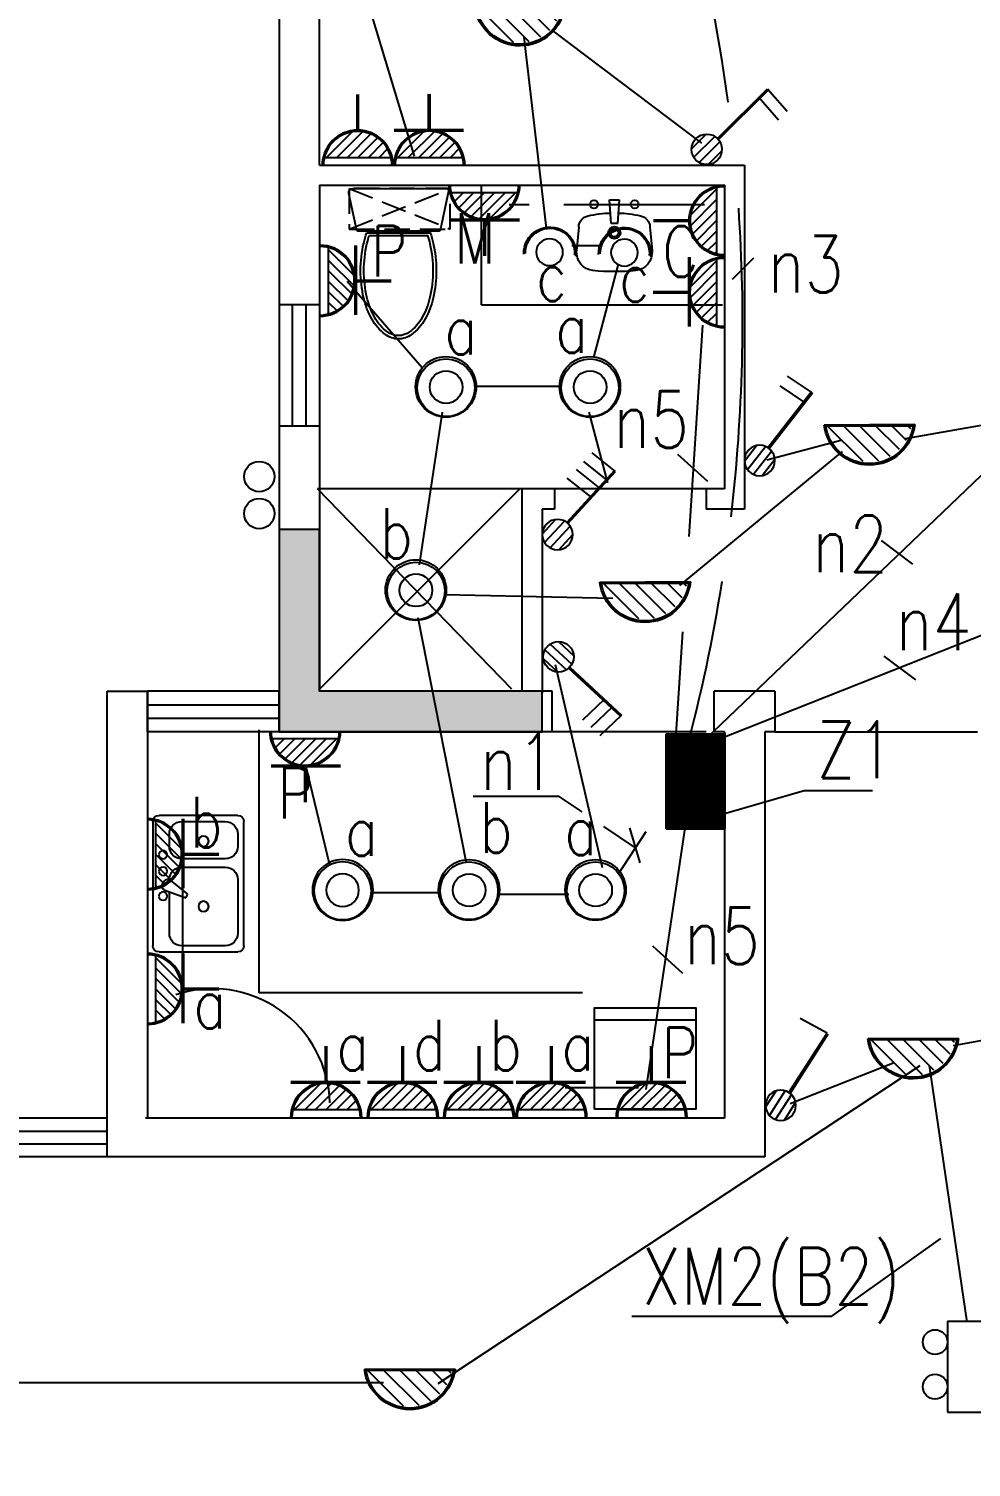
# Model space of a CAD drawing. Extents: x 45735 to 146968, y -75167 to -15767.
# Drawn here: x 106526 to 111182, y -39208 to -32101 of the extents above; entities that cross this region are included whole.
import ezdxf

# ---------------------------------------------------------------- set-up
doc = ezdxf.new("R2010")
doc.units = 0
doc.header["$LTSCALE"] = 1000
doc.header["$MEASUREMENT"] = 0
doc.linetypes.add('DASH', pattern=[0.35, 0.25, -0.1])
doc.linetypes.add('DASHED_50', pattern=[0.375, 0.25, -0.125])
doc.layers.get('0').update_dxf_attribs({"linetype": 'CONTINUOUS'})
for name, color, linetype in [('D-1', 4, 'CONTINUOUS'), ('DJ', 4, 'CONTINUOUS'), ('KG1', 4, 'CONTINUOUS'), ('WALL', 7, 'CONTINUOUS'), ('WINDOW', 7, 'CONTINUOUS'), ('WIRE', 1, 'CONTINUOUS'), ('厨卫', 251, 'CONTINUOUS'), ('柱', 252, 'CONTINUOUS'), ('热水器', 252, 'CONTINUOUS'), ('管道', 6, 'CONTINUOUS')]:
    doc.layers.add(name, color=color, linetype=linetype)
doc.styles.add('_HZTXT', font='txt.shx', dxfattribs={"width": 0.8, "bigfont": 'hztxt.shx'})
doc.styles.add('DIM_FONT', font='wcad.shx', dxfattribs={"width": 0.8})

# ---------------------------------------------------------------- blocks, each defined once
blk = doc.blocks.new('WC2')
for points in [[(210.5, 207.3, 0.354037), (206.6, 212.2), (24.2, 251, 0.477064), (0, 231.5), (0, -231.5, 0.477064), (12.1, -241.3), (206.6, -199.9, 0.354037), (210.5, -195)], [(218.2, 162.6), (218.2, -150.2, 0.033558), (268.9, -165.5, 0.056391), (405, -180.9, 0.056391), (541, -165.5, 0.070142), (644, -126.1, 0.106098), (721.4, -58.6, 0.162033), (743, 6.2, 0.162033), (721.4, 70.9, 0.106098), (644, 138.4, 0.070142), (541, 177.8, 0.056391), (405, 193.2, 0.056391), (268.9, 177.8, 0.033558)], [(232.4, 150.1), (232.4, -137.8, 0.027675), (272.6, -149.3, 0.056391), (405, -164.3, 0.056391), (537.3, -149.3, 0.070142), (636, -111.6, 0.106098), (708.2, -48.7, 0.162033), (726.4, 6.2, 0.162033), (708.2, 61, 0.106098), (636, 124, 0.070142), (537.3, 161.7, 0.056391), (405, 176.7, 0.056391), (272.6, 161.7, 0.027675)]]:
    blk.add_lwpolyline(points, format="xyb", close=True)
blk = doc.blocks.new('*X18')
at = {"color": 0}
for p, q in [((-263, -529), (-33, -299)), ((-175, -529), (53, -301)), ((-87, -529), (121, -321)), ((2, -529), (178, -353)), ((-229, -406), (-188, -365)), ((90, -529), (224, -394)), ((179, -529), (262, -445)), ((267, -529), (289, -507))]:
    blk.add_line(p, q, dxfattribs=at)
blk = doc.blocks.new('K2303')
for p, q in [((-0.03, -2.63), (-0.03, 0.03)), ((0.07, -2.63), (0.07, 0.03)), ((-2.57, -4.69), (2.62, -4.69))]:
    blk.add_line(p, q)
for radius in [2.66, 2.56]:
    blk.add_arc((0.02, -5.3), radius, 0, 180)
at = {"xscale": 0.00888157894736835, "yscale": 0.00888157894736835, "zscale": 0.00888157894736835}
blk.add_blockref('*X18', (0, 0), dxfattribs=at)
blk = doc.blocks.new('*X20')
at = {"color": 0}
for p, q in [((-263, -529), (-33, -299)), ((-175, -529), (53, -301)), ((-87, -529), (121, -321)), ((2, -529), (178, -353)), ((-229, -406), (-188, -365)), ((90, -529), (224, -394)), ((179, -529), (262, -445)), ((267, -529), (289, -507))]:
    blk.add_line(p, q, dxfattribs=at)
blk = doc.blocks.new('K2307')
for p, q in [((-0.03, -2.63), (-0.03, 0.03)), ((0.07, -2.63), (0.07, 0.03)), ((-2.62, -2.6), (2.57, -2.6)), ((-2.62, -2.7), (2.57, -2.7)), ((-2.57, -4.69), (2.62, -4.69))]:
    blk.add_line(p, q)
for radius in [2.66, 2.56]:
    blk.add_arc((0.02, -5.3), radius, 0, 180)
at = {"xscale": 0.00888157894736835, "yscale": 0.00888157894736835, "zscale": 0.00888157894736835}
blk.add_blockref('*X20', (0, 0), dxfattribs=at)
blk = doc.blocks.new('插座')
at = {"layer": 'DJ', "xscale": 66.096, "yscale": 66.096, "zscale": 66.096, "rotation": 270}
for name, p in [('K2303', (-175.4, 269.9)), ('K2307', (-174.7, -84.1))]:
    blk.add_blockref(name, p, dxfattribs=at)
blk = doc.blocks.new('*X15')
at = {"color": 0}
for p, q in [((-273.2, -61.1), (-245.7, -33.6)), ((-243.8, -137.7), (-140, -34)), ((-198, -198), (-34.4, -34.4)), ((-137.7, -243.8), (71.2, -34.8)), ((-61.1, -273.2), (176.9, -35.2)), ((41.3, -276.9), (282.5, -35.7))]:
    blk.add_line(p, q, dxfattribs=at)
blk = doc.blocks.new('K2211')
for p, q in [((-2.943, -0.429), (2.939, -0.453)), ((-2.942, -0.329), (2.939, -0.353))]:
    blk.add_line(p, q)
for radius, start, end in [(2.961, 186.38273, 353.15927), (2.861, 186.61496, 352.92705)]:
    blk.add_arc((0, 0), radius, start, end)
at = {"xscale": 0.0098684210526315, "yscale": 0.0098684210526315, "zscale": 0.0098684210526315}
blk.add_blockref('*X15', (0, 0), dxfattribs=at)
blk = doc.blocks.new('吸顶灯')
at = {"layer": 'DJ', "xscale": -76.03200000000001, "yscale": 76.03200000000001, "zscale": 76.03200000000001}
blk.add_blockref('K2211', (-108.6, 374.2), dxfattribs=at)
blk = doc.blocks.new('应急灯')
at = {"layer": 'DJ'}
for p, q in [((-42.4, 626.9), (-42.4, 177.7)), ((-42.4, 626.9), (238.4, 626.9)), ((238.4, 626.9), (238.4, 177.7)), ((-42.4, 177.7), (238.4, 177.7))]:
    blk.add_line(p, q, dxfattribs=at)
for centre in [(-103.4, 523.9), (-103.4, 303.6)]:
    blk.add_circle(centre, 61.2, dxfattribs=at)
blk = doc.blocks.new('1')
at = {"layer": 'D-1'}
blk.add_circle((-9.3, -35), 80.7, dxfattribs=at)
at = {"layer": 'KG1'}
for centre, radius in [((-8.1, -34.4), 150), ((-12.5, -34.9), 142.5)]:
    blk.add_circle(centre, radius, dxfattribs=at)
blk = doc.blocks.new('M_E29JIV')
at = {"color": 0, "linetype": 'ByBlock'}
for p, q in [((0, -306.8), (0, 306.8)), ((30.7, 337.5), (419.3, 337.5)), ((358, 306.8), (143.2, 306.8)), ((450, 306.8), (450, -306.8)), ((81.8, 245.5), (81.8, 40)), ((419.3, -20.5), (419.3, 245.5)), ((48.4, 2), (56.6, -12.3)), ((58.9, 31.4), (162.5, 70.2)), ((172.8, 52.5), (87.3, -17.8)), ((162.5, 70.2), (172.8, 52.5)), ((143.2, -81.8), (358, -81.8)), ((358, -122.7), (143.2, -122.7)), ((81.8, -184.1), (81.8, -245.5)), ((419.3, -245.5), (419.3, -184.1)), ((419.3, -337.5), (30.7, -337.5)), ((143.2, -306.8), (358, -306.8))]:
    blk.add_line(p, q, dxfattribs=at)
for centre, radius in [((51.1, 61.4), 20.5), ((250.6, 112.5), 25.6), ((51.1, -61.4), 20.5), ((51.1, -143.2), 20.5), ((250.6, -209.7), 25.6)]:
    blk.add_circle(centre, radius, dxfattribs=at)
for centre, radius, start, end in [((30.7, 306.8), 30.7, 90, 180), ((143.2, 245.5), 61.4, 90, 180), ((358, 245.5), 61.4, 0, 90), ((419.3, 306.8), 30.7, 0, 90), ((66.1, 12.3), 20.5, 110.53768, 210), ((74.3, -2), 20.5, 210, 309.46232), ((143.2, -20.5), 61.4, 180, 270), ((358, -20.5), 61.4, 270, 0), ((143.2, -184.1), 61.4, 90, 180), ((358, -184.1), 61.4, 0, 90), ((143.2, -245.5), 61.4, 180, 270), ((358, -245.5), 61.4, 270, 0), ((30.7, -306.8), 30.7, 180, 270), ((419.3, -306.8), 30.7, 270, 0)]:
    blk.add_arc(centre, radius, start, end, dxfattribs=at)
at = {"style": 'DIM_FONT', "width": 0.8, "flags": 9}
for tag in ['XSIZE', 'YSIZE']:
    blk.add_attdef(tag, (0, 0), '', height=0.5, dxfattribs=at)
blk = doc.blocks.new('*X37')
at = {"color": 0}
for p, q in [((-99.9, 253.6), (-3.6, 349.9)), ((-85.2, 197.6), (52.4, 335.2)), ((-49.2, 162.9), (87.1, 299.2)), ((9, 150.4), (99.6, 241))]:
    blk.add_line(p, q, dxfattribs=at)
blk = doc.blocks.new('K2363')
for p, q in [((0.698, 1.685), (3.935, 4.922)), ((0.769, 1.614), (4.006, 4.851)), ((3.935, 4.922), (5.216, 3.458)), ((2.891, 3.848), (4.172, 2.384)), ((3.376, 4.363), (4.656, 2.899))]:
    blk.add_line(p, q)
blk.add_circle((0, 0.987), 0.987)
at = {"xscale": 0.0098684210526315, "yscale": 0.0098684210526315, "zscale": 0.0098684210526315}
blk.add_blockref('*X37', (0, -1.48), dxfattribs=at)
blk = doc.blocks.new('A$C7D561DB7')
at = {"layer": 'DJ', "xscale": 76.142592, "yscale": 76.142592, "zscale": 76.142592}
blk.add_blockref('K2363', (75.1, 0), dxfattribs=at)
blk = doc.blocks.new('A$C38657A69')
at = {"layer": 'WIRE', "xscale": -1, "rotation": 85.80993442873107}
blk.add_blockref('A$C7D561DB7', (401.2, 451.8), dxfattribs=at)
blk = doc.blocks.new('11')
at = {"layer": 'DJ'}
blk.add_line((36.8, 164), (140.3, 60.6), dxfattribs=at)
at = {"layer": 'WIRE', "rotation": 359.6173720764896}
blk.add_blockref('A$C38657A69', (-101.3, -49.6), dxfattribs=at)
blk = doc.blocks.new('A$C57C41BBE')
at = {"layer": 'WIRE', "rotation": 276.9577237486759}
blk.add_blockref('11', (49.6, 255.3), dxfattribs=at)
blk = doc.blocks.new('*X30')
at = {"color": 0}
for p, q in [((-99.9, 253.6), (-3.6, 349.9)), ((-85.2, 197.6), (52.4, 335.2)), ((-49.2, 162.9), (87.1, 299.2)), ((9, 150.4), (99.6, 241))]:
    blk.add_line(p, q, dxfattribs=at)
blk = doc.blocks.new('K2362')
for p, q in [((0.698, 1.685), (3.935, 4.922)), ((0.769, 1.614), (4.006, 4.851)), ((3.935, 4.922), (5.216, 3.458)), ((3.376, 4.363), (4.656, 2.899))]:
    blk.add_line(p, q)
blk.add_circle((0, 0.987), 0.987)
at = {"xscale": 0.0098684210526315, "yscale": 0.0098684210526315, "zscale": 0.0098684210526315}
blk.add_blockref('*X30', (0, -1.48), dxfattribs=at)
blk = doc.blocks.new('双极开关')
at = {"layer": 'DJ', "xscale": 76.142592, "yscale": 76.142592, "zscale": 76.142592}
blk.add_blockref('K2362', (-256.8, -41.2), dxfattribs=at)
blk = doc.blocks.new('*X23')
at = {"color": 0}
for p, q in [((42.1112, 32.9931), (42.3612, 33.2431)), ((42.1113, 32.9949), (42.3594, 33.2431)), ((42.1113, 32.9967), (42.3577, 33.2431)), ((42.1113, 32.9984), (42.3559, 33.2431)), ((42.1113, 33.0002), (42.3541, 33.2431)), ((42.1113, 33.002), (42.3524, 33.2431)), ((42.1113, 33.0037), (42.3506, 33.2431)), ((42.1113, 33.0055), (42.3488, 33.2431)), ((42.1113, 33.0073), (42.3471, 33.2431)), ((42.1113, 33.009), (42.3453, 33.2431)), ((42.1113, 33.0108), (42.3435, 33.2431)), ((42.1113, 33.0126), (42.3418, 33.2431)), ((42.1113, 33.0143), (42.34, 33.2431)), ((42.1113, 33.0161), (42.3382, 33.2431)), ((42.1113, 33.0179), (42.3365, 33.2431)), ((42.1113, 33.0196), (42.3347, 33.2431)), ((42.1113, 33.0214), (42.3329, 33.2431)), ((42.1113, 33.0232), (42.3312, 33.2431)), ((42.1113, 33.0249), (42.3294, 33.2431)), ((42.1113, 33.0267), (42.3276, 33.2431)), ((42.1113, 33.0285), (42.3259, 33.2431)), ((42.1113, 33.0303), (42.3241, 33.2431)), ((42.1113, 33.032), (42.3223, 33.2431)), ((42.1113, 33.0338), (42.3206, 33.2431)), ((42.1113, 33.0356), (42.3188, 33.2431)), ((42.1113, 33.0373), (42.317, 33.2431)), ((42.1113, 33.0391), (42.3153, 33.2431)), ((42.1113, 33.0409), (42.3135, 33.2431)), ((42.1113, 33.0426), (42.3117, 33.2431)), ((42.1113, 33.0444), (42.31, 33.2431)), ((42.1113, 33.0462), (42.3082, 33.2431)), ((42.1113, 33.0479), (42.3064, 33.2431)), ((42.1113, 33.0497), (42.3046, 33.2431)), ((42.1113, 33.0515), (42.3029, 33.2431)), ((42.1113, 33.0532), (42.3011, 33.2431)), ((42.1113, 33.055), (42.2993, 33.2431)), ((42.1113, 33.0568), (42.2976, 33.2431)), ((42.1113, 33.0585), (42.2958, 33.2431)), ((42.1113, 33.0603), (42.294, 33.2431)), ((42.1113, 33.0621), (42.2923, 33.2431)), ((42.1113, 33.0638), (42.2905, 33.2431)), ((42.1113, 33.0656), (42.2887, 33.2431)), ((42.1113, 33.0674), (42.287, 33.2431)), ((42.1113, 33.0691), (42.2852, 33.2431)), ((42.1113, 33.0709), (42.2834, 33.2431)), ((42.1113, 33.0727), (42.2817, 33.2431)), ((42.1113, 33.0744), (42.2799, 33.2431)), ((42.1113, 33.0762), (42.2781, 33.2431)), ((42.1113, 33.078), (42.2764, 33.2431)), ((42.1113, 33.0797), (42.2746, 33.2431)), ((42.1113, 33.0815), (42.2728, 33.2431)), ((42.1113, 33.0833), (42.2711, 33.2431)), ((42.1113, 33.0851), (42.2693, 33.2431)), ((42.1113, 33.0868), (42.2675, 33.2431)), ((42.1113, 33.0886), (42.2658, 33.2431)), ((42.1113, 33.0904), (42.264, 33.2431)), ((42.1113, 33.0921), (42.2622, 33.2431)), ((42.1113, 33.0939), (42.2605, 33.2431)), ((42.1113, 33.0957), (42.2587, 33.2431)), ((42.1113, 33.0974), (42.2569, 33.2431)), ((42.1113, 33.0992), (42.2552, 33.2431)), ((42.1113, 33.101), (42.2534, 33.2431)), ((42.1113, 33.1027), (42.2516, 33.2431)), ((42.1113, 33.1045), (42.2498, 33.2431)), ((42.1113, 33.1063), (42.2481, 33.2431)), ((42.1113, 33.108), (42.2463, 33.2431)), ((42.1113, 33.1098), (42.2445, 33.2431)), ((42.1113, 33.1116), (42.2428, 33.2431)), ((42.1113, 33.1133), (42.241, 33.2431)), ((42.1113, 33.1151), (42.2392, 33.2431)), ((42.1113, 33.1169), (42.2375, 33.2431)), ((42.1113, 33.1186), (42.2357, 33.2431)), ((42.1113, 33.1204), (42.2339, 33.2431)), ((42.1113, 33.1222), (42.2322, 33.2431)), ((42.1113, 33.1239), (42.2304, 33.2431)), ((42.1113, 33.1257), (42.2286, 33.2431)), ((42.1113, 33.1275), (42.2269, 33.2431)), ((42.1113, 33.1292), (42.2251, 33.2431)), ((42.1113, 33.131), (42.2233, 33.2431)), ((42.1113, 33.1328), (42.2216, 33.2431)), ((42.1113, 33.1346), (42.2198, 33.2431)), ((42.1113, 33.1363), (42.218, 33.2431)), ((42.1113, 33.1381), (42.2163, 33.2431)), ((42.1113, 33.1399), (42.2145, 33.2431)), ((42.1113, 33.1416), (42.2127, 33.2431)), ((42.1113, 33.1434), (42.211, 33.2431)), ((42.1113, 33.1452), (42.2092, 33.2431)), ((42.1113, 33.1469), (42.2074, 33.2431)), ((42.1113, 33.1487), (42.2057, 33.2431)), ((42.1113, 33.1505), (42.2039, 33.2431)), ((42.1113, 33.1522), (42.2021, 33.2431)), ((42.1113, 33.154), (42.2004, 33.2431)), ((42.1113, 33.1558), (42.1986, 33.2431)), ((42.1113, 33.1575), (42.1968, 33.2431)), ((42.1113, 33.1593), (42.195, 33.2431)), ((42.1113, 33.1611), (42.1933, 33.2431)), ((42.1113, 33.1628), (42.1915, 33.2431)), ((42.1113, 33.1646), (42.1897, 33.2431)), ((42.1113, 33.1664), (42.188, 33.2431)), ((42.1113, 33.1681), (42.1862, 33.2431)), ((42.1113, 33.1699), (42.1844, 33.2431)), ((42.1113, 33.1717), (42.1827, 33.2431)), ((42.1113, 33.1734), (42.1809, 33.2431)), ((42.1113, 33.1752), (42.1791, 33.2431)), ((42.1113, 33.177), (42.1774, 33.2431)), ((42.1113, 33.1787), (42.1756, 33.2431)), ((42.1113, 33.1805), (42.1738, 33.2431)), ((42.1113, 33.1823), (42.1721, 33.2431)), ((42.1113, 33.184), (42.1703, 33.2431)), ((42.1113, 33.1858), (42.1685, 33.2431)), ((42.1113, 33.1876), (42.1668, 33.2431)), ((42.1113, 33.1894), (42.165, 33.2431)), ((42.1113, 33.1911), (42.1632, 33.2431)), ((42.1113, 33.1929), (42.1615, 33.2431)), ((42.1113, 33.1947), (42.1597, 33.2431)), ((42.1113, 33.1964), (42.1579, 33.2431)), ((42.1113, 33.1982), (42.1562, 33.2431)), ((42.1113, 33.2), (42.1544, 33.2431)), ((42.1113, 33.2017), (42.1526, 33.2431)), ((42.1113, 33.2035), (42.1509, 33.2431)), ((42.1113, 33.2053), (42.1491, 33.2431)), ((42.1113, 33.207), (42.1473, 33.2431)), ((42.1113, 33.2088), (42.1455, 33.2431)), ((42.1113, 33.2106), (42.1438, 33.2431)), ((42.1113, 33.2123), (42.142, 33.2431)), ((42.1113, 33.2141), (42.1402, 33.2431)), ((42.1113, 33.2159), (42.1385, 33.2431)), ((42.1113, 33.2176), (42.1367, 33.2431)), ((42.1113, 33.2194), (42.1349, 33.2431)), ((42.1113, 33.2212), (42.1332, 33.2431)), ((42.1113, 33.2229), (42.1314, 33.2431)), ((42.1113, 33.2247), (42.1296, 33.2431)), ((42.1113, 33.2265), (42.1279, 33.2431)), ((42.1113, 33.2282), (42.1261, 33.2431)), ((42.1113, 33.23), (42.1243, 33.2431)), ((42.1113, 33.2318), (42.1226, 33.2431)), ((42.1113, 33.2335), (42.1208, 33.2431)), ((42.1113, 33.2353), (42.119, 33.2431)), ((42.1113, 33.2371), (42.1173, 33.2431)), ((42.1113, 33.2388), (42.1155, 33.2431)), ((42.1113, 33.2406), (42.1137, 33.2431)), ((42.1113, 33.2424), (42.112, 33.2431)), ((42.113, 32.9931), (42.363, 33.2431)), ((42.1148, 32.9931), (42.3648, 33.2431)), ((42.1165, 32.9931), (42.3665, 33.2431)), ((42.1183, 32.9931), (42.3683, 33.2431)), ((42.1201, 32.9931), (42.3701, 33.2431)), ((42.1218, 32.9931), (42.3718, 33.2431)), ((42.1236, 32.9931), (42.3736, 33.2431)), ((42.1254, 32.9931), (42.3754, 33.2431)), ((42.1271, 32.9931), (42.3771, 33.2431)), ((42.1289, 32.9931), (42.3789, 33.2431)), ((42.1307, 32.9931), (42.3807, 33.2431)), ((42.1324, 32.9931), (42.3824, 33.2431)), ((42.1342, 32.9931), (42.3842, 33.2431)), ((42.136, 32.9931), (42.386, 33.2431)), ((42.1377, 32.9931), (42.3877, 33.2431)), ((42.1395, 32.9931), (42.3895, 33.2431)), ((42.1413, 32.9931), (42.3913, 33.2431)), ((42.143, 32.9931), (42.393, 33.2431)), ((42.1448, 32.9931), (42.3948, 33.2431)), ((42.1466, 32.9931), (42.3966, 33.2431)), ((42.1483, 32.9931), (42.3983, 33.2431)), ((42.1501, 32.9931), (42.4001, 33.2431)), ((42.1519, 32.9931), (42.4019, 33.2431)), ((42.1536, 32.9931), (42.4036, 33.2431)), ((42.1554, 32.9931), (42.4054, 33.2431)), ((42.1572, 32.9931), (42.4072, 33.2431)), ((42.1589, 32.9931), (42.4089, 33.2431)), ((42.1607, 32.9931), (42.4107, 33.2431)), ((42.1625, 32.9931), (42.4125, 33.2431)), ((42.1643, 32.9931), (42.4143, 33.2431)), ((42.166, 32.9931), (42.416, 33.2431)), ((42.1678, 32.9931), (42.4178, 33.2431)), ((42.1696, 32.9931), (42.4196, 33.2431)), ((42.1713, 32.9931), (42.4213, 33.2431)), ((42.1731, 32.9931), (42.4231, 33.2431)), ((42.1749, 32.9931), (42.4249, 33.2431)), ((42.1766, 32.9931), (42.4266, 33.2431)), ((42.1784, 32.9931), (42.4284, 33.2431)), ((42.1802, 32.9931), (42.4302, 33.2431)), ((42.1819, 32.9931), (42.4319, 33.2431)), ((42.1837, 32.9931), (42.4337, 33.2431)), ((42.1855, 32.9931), (42.4355, 33.2431)), ((42.1872, 32.9931), (42.4372, 33.2431)), ((42.189, 32.9931), (42.439, 33.2431)), ((42.1908, 32.9931), (42.4408, 33.2431)), ((42.1925, 32.9931), (42.4425, 33.2431)), ((42.1943, 32.9931), (42.4443, 33.2431)), ((42.1961, 32.9931), (42.4461, 33.2431)), ((42.1978, 32.9931), (42.4478, 33.2431)), ((42.1996, 32.9931), (42.4496, 33.2431)), ((42.2014, 32.9931), (42.4514, 33.2431)), ((42.2031, 32.9931), (42.4531, 33.2431)), ((42.2049, 32.9931), (42.4549, 33.2431)), ((42.2067, 32.9931), (42.4567, 33.2431)), ((42.2084, 32.9931), (42.4584, 33.2431)), ((42.2102, 32.9931), (42.4602, 33.2431)), ((42.212, 32.9931), (42.462, 33.2431)), ((42.2137, 32.9931), (42.4637, 33.2431)), ((42.2155, 32.9931), (42.4655, 33.2431)), ((42.2173, 32.9931), (42.4673, 33.2431)), ((42.2191, 32.9931), (42.4691, 33.2431)), ((42.2208, 32.9931), (42.4708, 33.2431)), ((42.2226, 32.9931), (42.4726, 33.2431)), ((42.2244, 32.9931), (42.4744, 33.2431)), ((42.2261, 32.9931), (42.4761, 33.2431)), ((42.2279, 32.9931), (42.4779, 33.2431)), ((42.2297, 32.9931), (42.4797, 33.2431)), ((42.2314, 32.9931), (42.4814, 33.2431)), ((42.2332, 32.9931), (42.4832, 33.2431)), ((42.235, 32.9931), (42.485, 33.2431)), ((42.2367, 32.9931), (42.4867, 33.2431)), ((42.2385, 32.9931), (42.4885, 33.2431)), ((42.2403, 32.9931), (42.4903, 33.2431)), ((42.242, 32.9931), (42.492, 33.2431)), ((42.2438, 32.9931), (42.4938, 33.2431)), ((42.2456, 32.9931), (42.4956, 33.2431)), ((42.2473, 32.9931), (42.4973, 33.2431)), ((42.2491, 32.9931), (42.4991, 33.2431)), ((42.2509, 32.9931), (42.5009, 33.2431)), ((42.2526, 32.9931), (42.5026, 33.2431)), ((42.2544, 32.9931), (42.5044, 33.2431)), ((42.2562, 32.9931), (42.5062, 33.2431)), ((42.2579, 32.9931), (42.5079, 33.2431)), ((42.2597, 32.9931), (42.5097, 33.2431)), ((42.2615, 32.9931), (42.5113, 33.2429)), ((42.2632, 32.9931), (42.5113, 33.2411)), ((42.265, 32.9931), (42.5113, 33.2393)), ((42.2668, 32.9931), (42.5113, 33.2376)), ((42.2685, 32.9931), (42.5113, 33.2358)), ((42.2703, 32.9931), (42.5113, 33.234)), ((42.2721, 32.9931), (42.5113, 33.2323)), ((42.2739, 32.9931), (42.5113, 33.2305)), ((42.2756, 32.9931), (42.5113, 33.2287)), ((42.2774, 32.9931), (42.5113, 33.227)), ((42.2792, 32.9931), (42.5113, 33.2252)), ((42.2809, 32.9931), (42.5113, 33.2234)), ((42.2827, 32.9931), (42.5113, 33.2217)), ((42.2845, 32.9931), (42.5113, 33.2199)), ((42.2862, 32.9931), (42.5113, 33.2181)), ((42.288, 32.9931), (42.5113, 33.2164)), ((42.2898, 32.9931), (42.5113, 33.2146)), ((42.2915, 32.9931), (42.5113, 33.2128)), ((42.2933, 32.9931), (42.5113, 33.211)), ((42.2951, 32.9931), (42.5113, 33.2093)), ((42.2968, 32.9931), (42.5113, 33.2075)), ((42.2986, 32.9931), (42.5113, 33.2057)), ((42.3004, 32.9931), (42.5113, 33.204)), ((42.3021, 32.9931), (42.5113, 33.2022)), ((42.3039, 32.9931), (42.5113, 33.2004)), ((42.3057, 32.9931), (42.5113, 33.1987)), ((42.3074, 32.9931), (42.5113, 33.1969)), ((42.3092, 32.9931), (42.5113, 33.1951)), ((42.311, 32.9931), (42.5113, 33.1934)), ((42.3127, 32.9931), (42.5113, 33.1916)), ((42.3145, 32.9931), (42.5113, 33.1898)), ((42.3163, 32.9931), (42.5113, 33.1881)), ((42.318, 32.9931), (42.5113, 33.1863)), ((42.3198, 32.9931), (42.5113, 33.1845)), ((42.3216, 32.9931), (42.5113, 33.1828)), ((42.3233, 32.9931), (42.5113, 33.181)), ((42.3251, 32.9931), (42.5113, 33.1792)), ((42.3269, 32.9931), (42.5113, 33.1775)), ((42.3287, 32.9931), (42.5113, 33.1757)), ((42.3304, 32.9931), (42.5113, 33.1739)), ((42.3322, 32.9931), (42.5113, 33.1722)), ((42.334, 32.9931), (42.5113, 33.1704)), ((42.3357, 32.9931), (42.5113, 33.1686)), ((42.3375, 32.9931), (42.5113, 33.1669)), ((42.3393, 32.9931), (42.5113, 33.1651)), ((42.341, 32.9931), (42.5113, 33.1633)), ((42.3428, 32.9931), (42.5113, 33.1616)), ((42.3446, 32.9931), (42.5113, 33.1598)), ((42.3463, 32.9931), (42.5113, 33.158)), ((42.3481, 32.9931), (42.5113, 33.1562)), ((42.3499, 32.9931), (42.5113, 33.1545)), ((42.3516, 32.9931), (42.5113, 33.1527)), ((42.3534, 32.9931), (42.5113, 33.1509)), ((42.3552, 32.9931), (42.5113, 33.1492)), ((42.3569, 32.9931), (42.5113, 33.1474)), ((42.3587, 32.9931), (42.5113, 33.1456)), ((42.3605, 32.9931), (42.5113, 33.1439)), ((42.3622, 32.9931), (42.5113, 33.1421)), ((42.364, 32.9931), (42.5113, 33.1403)), ((42.3658, 32.9931), (42.5113, 33.1386)), ((42.3675, 32.9931), (42.5113, 33.1368)), ((42.3693, 32.9931), (42.5113, 33.135)), ((42.3711, 32.9931), (42.5113, 33.1333)), ((42.3728, 32.9931), (42.5113, 33.1315)), ((42.3746, 32.9931), (42.5113, 33.1297)), ((42.3764, 32.9931), (42.5113, 33.128)), ((42.3782, 32.9931), (42.5113, 33.1262)), ((42.3799, 32.9931), (42.5113, 33.1244)), ((42.3817, 32.9931), (42.5113, 33.1227)), ((42.3835, 32.9931), (42.5113, 33.1209)), ((42.3852, 32.9931), (42.5113, 33.1191)), ((42.387, 32.9931), (42.5113, 33.1174)), ((42.3888, 32.9931), (42.5113, 33.1156)), ((42.3905, 32.9931), (42.5113, 33.1138)), ((42.3923, 32.9931), (42.5113, 33.1121)), ((42.3941, 32.9931), (42.5113, 33.1103)), ((42.3958, 32.9931), (42.5113, 33.1085)), ((42.3976, 32.9931), (42.5113, 33.1068)), ((42.3994, 32.9931), (42.5113, 33.105)), ((42.4011, 32.9931), (42.5113, 33.1032)), ((42.4029, 32.9931), (42.5113, 33.1014)), ((42.4047, 32.9931), (42.5113, 33.0997)), ((42.4064, 32.9931), (42.5113, 33.0979)), ((42.4082, 32.9931), (42.5113, 33.0961)), ((42.41, 32.9931), (42.5113, 33.0944)), ((42.4117, 32.9931), (42.5113, 33.0926)), ((42.4135, 32.9931), (42.5113, 33.0908)), ((42.4153, 32.9931), (42.5113, 33.0891)), ((42.417, 32.9931), (42.5113, 33.0873)), ((42.4188, 32.9931), (42.5113, 33.0855)), ((42.4206, 32.9931), (42.5113, 33.0838)), ((42.4223, 32.9931), (42.5113, 33.082)), ((42.4241, 32.9931), (42.5113, 33.0802)), ((42.4259, 32.9931), (42.5113, 33.0785)), ((42.4276, 32.9931), (42.5113, 33.0767)), ((42.4294, 32.9931), (42.5113, 33.0749)), ((42.4312, 32.9931), (42.5113, 33.0732)), ((42.433, 32.9931), (42.5113, 33.0714)), ((42.4347, 32.9931), (42.5113, 33.0696)), ((42.4365, 32.9931), (42.5113, 33.0679)), ((42.4383, 32.9931), (42.5113, 33.0661)), ((42.44, 32.9931), (42.5113, 33.0643)), ((42.4418, 32.9931), (42.5113, 33.0626)), ((42.4436, 32.9931), (42.5113, 33.0608)), ((42.4453, 32.9931), (42.5113, 33.059)), ((42.4471, 32.9931), (42.5113, 33.0573)), ((42.4489, 32.9931), (42.5113, 33.0555)), ((42.4506, 32.9931), (42.5113, 33.0537)), ((42.4524, 32.9931), (42.5113, 33.0519)), ((42.4542, 32.9931), (42.5113, 33.0502)), ((42.4559, 32.9931), (42.5113, 33.0484)), ((42.4577, 32.9931), (42.5113, 33.0466)), ((42.4595, 32.9931), (42.5113, 33.0449)), ((42.4612, 32.9931), (42.5113, 33.0431)), ((42.463, 32.9931), (42.5113, 33.0413)), ((42.4648, 32.9931), (42.5113, 33.0396)), ((42.4665, 32.9931), (42.5113, 33.0378)), ((42.4683, 32.9931), (42.5113, 33.036)), ((42.4701, 32.9931), (42.5113, 33.0343)), ((42.4718, 32.9931), (42.5113, 33.0325)), ((42.4736, 32.9931), (42.5113, 33.0307)), ((42.4754, 32.9931), (42.5113, 33.029)), ((42.4771, 32.9931), (42.5113, 33.0272)), ((42.4789, 32.9931), (42.5113, 33.0254)), ((42.4807, 32.9931), (42.5113, 33.0237)), ((42.4824, 32.9931), (42.5113, 33.0219)), ((42.4842, 32.9931), (42.5113, 33.0201)), ((42.486, 32.9931), (42.5113, 33.0184)), ((42.4878, 32.9931), (42.5113, 33.0166)), ((42.4895, 32.9931), (42.5113, 33.0148)), ((42.4913, 32.9931), (42.5113, 33.0131)), ((42.4931, 32.9931), (42.5113, 33.0113)), ((42.4948, 32.9931), (42.5113, 33.0095)), ((42.4966, 32.9931), (42.5113, 33.0078)), ((42.4984, 32.9931), (42.5113, 33.006)), ((42.5001, 32.9931), (42.5113, 33.0042)), ((42.5019, 32.9931), (42.5113, 33.0025)), ((42.5037, 32.9931), (42.5113, 33.0007)), ((42.5054, 32.9931), (42.5113, 32.9989)), ((42.5072, 32.9931), (42.5113, 32.9971)), ((42.509, 32.9931), (42.5113, 32.9954))]:
    blk.add_line(p, q, dxfattribs=at)
blk = doc.blocks.new('A8')
at = {"layer": 'DJ'}
for p, q in [((390, -308), (1326, -308)), ((390, -308), (390, -893)), ((1326, -308), (1326, -893)), ((390, -893), (1326, -893))]:
    blk.add_line(p, q, dxfattribs=at)
blk.add_solid([(390, -893), (390, -308), (1326, -893), (1326, -308)], dxfattribs=at)
at = {"layer": 'DJ', "xscale": 2340, "yscale": 2340, "zscale": 2340}
blk.add_blockref('*X23', (-98150, -78097), dxfattribs=at)
blk = doc.blocks.new('配电箱')
at = {"layer": 'DJ', "xscale": 0.5, "yscale": 0.5, "zscale": 0.5, "rotation": 180}
blk.add_blockref('A8', (379.9, -625.6), dxfattribs=at)
blk = doc.blocks.new('A$C306B6713')
at = {"layer": 'WIRE', "xscale": -1, "rotation": 346.7233342377823}
blk.add_blockref('A$C38657A69', (299.3, -23.9), dxfattribs=at)
blk = doc.blocks.new('*X27')
at = {"color": 0}
for p, q in [((-99.9, 253.6), (-3.6, 349.9)), ((-85.2, 197.6), (52.4, 335.2)), ((-49.2, 162.9), (87.1, 299.2)), ((9, 150.4), (99.6, 241))]:
    blk.add_line(p, q, dxfattribs=at)
blk = doc.blocks.new('K2361')
for p, q in [((0.627, 1.755), (3.864, 4.993)), ((0.698, 1.685), (3.935, 4.922)), ((3.935, 4.922), (5.238, 3.433))]:
    blk.add_line(p, q)
blk.add_circle((0, 0.987), 0.987)
at = {"xscale": 0.0098684210526315, "yscale": 0.0098684210526315, "zscale": 0.0098684210526315}
blk.add_blockref('*X27', (0, -1.48), dxfattribs=at)
blk = doc.blocks.new('单极开关')
at = {"layer": 'DJ', "xscale": -76.142592, "yscale": 76.142592, "zscale": 76.142592, "rotation": 180.0000000000094}
blk.add_blockref('K2361', (-170.4, 89.8), dxfattribs=at)
blk = doc.blocks.new('RSQ')
at = {"layer": '热水器', "linetype": 'DASH', "ltscale": 0.5}
for p, q in [((-250, 0), (250, -200)), ((-250, -200), (250, 0))]:
    blk.add_line(p, q, dxfattribs=at)
blk.add_lwpolyline([(250, 0), (-250, 0), (-250, -200), (250, -200)], close=True, dxfattribs=at)
blk = doc.blocks.new('A32')
at = {"layer": 'DJ'}
blk.add_circle((709.5, -204.9), 88.3, dxfattribs=at)
for centre, radius, start, end in [((711.2, -199), 171.8, 177.58133, 6.8197), ((712.5, -200.6), 161.8, 178.58283, 5.12597)]:
    blk.add_arc(centre, radius, start, end, dxfattribs=at)

msp = doc.modelspace()

# ---------------------------------------------------------------- hatches: boundary and pattern name
at = {"layer": '柱'}
h = msp.add_hatch(color=256, dxfattribs=at)
h.paths.add_polyline_path([(105162.6, -39974.5), (105162.6, -39774.5), (105862.6, -39774.5), (105862.6, -42174.5), (105062.6, -42174.5), (105062.6, -41974.5), (105662.6, -41974.5), (105662.6, -39974.5)])
h.paths.add_polyline_path([(92062.6, -42774.5), (91562.6, -42774.5), (91562.6, -44374.5), (91762.6, -44374.5), (91762.6, -42974.5), (92062.6, -42974.5)])
h.paths.add_polyline_path([(91562.6, -46274.5), (91762.6, -46274.5), (91762.6, -48074.5), (92212.6, -48074.5), (92212.6, -48274.5), (91562.6, -48274.5)])
h.paths.add_polyline_path([(88962.6, -36574.5), (89162.6, -36574.5), (89162.6, -38174.5), (89462.6, -38174.5), (89462.6, -38374.5), (88962.6, -38374.5)])
h.paths.add_polyline_path([(89462.6, -28974.5), (88962.6, -28974.5), (88962.6, -31974.5), (89162.6, -31974.5), (89162.6, -29174.5), (89462.6, -29174.5)])
h.paths.add_polyline_path([(94762.6, -48074.5), (94762.6, -48274.5), (96162.6, -48274.5), (96162.6, -48074.5), (95462.6, -48074.5), (95462.6, -47274.5), (95262.6, -47274.5), (95262.6, -48074.5)])
h.paths.add_polyline_path([(95562.6, -41574.5), (96062.6, -41574.5), (96062.6, -43564.5), (95862.6, -43564.5), (95862.6, -41774.5), (95562.6, -41774.5)])
h.paths.add_polyline_path([(100762.6, -47174.5), (100962.6, -47174.5), (100962.6, -48774.5), (100762.6, -48774.5)])
h.paths.add_polyline_path([(105062.6, -46774.5), (105262.6, -46774.5), (105262.6, -48774.5), (105062.6, -48774.5)])
h.paths.add_polyline_path([(100962.6, -41574.5), (100962.6, -41774.5), (98962.6, -41774.5), (98962.6, -41574.5)])
h.paths.add_polyline_path([(104062.6, -39974.5), (104062.6, -39774.5), (103362.6, -39774.5), (103362.6, -42174.5), (104162.6, -42174.5), (104162.6, -41974.5), (103562.6, -41974.5), (103562.6, -39974.5)])
h.paths.add_polyline_path([(103562.6, -39974.5), (103562.6, -41974.5)], flags=16)
h.paths.add_polyline_path([(96762.6, -35574.5), (96762.6, -35374.5), (99062.6, -35374.5), (99062.6, -35574.5)])
h.paths.add_polyline_path([(92762.6, -35624.5), (92762.6, -35374.5), (94162.6, -35374.5), (94162.6, -35624.5)])
h.paths.add_polyline_path([(95262.6, -38374.5), (95262.6, -38174.5), (97262.6, -38174.5), (97262.6, -38374.5)])
h.paths.add_polyline_path([(92362.6, -28974.5), (93062.6, -28974.5), (93062.6, -30274.5), (93062.6, -30474.5), (92862.6, -30474.5), (92862.6, -29174.5), (92362.6, -29174.5)])
h.paths.add_polyline_path([(105062.6, -34574.5), (105262.6, -34574.5), (105262.6, -35574.5), (103962.6, -35574.5), (103962.6, -35374.5), (105062.6, -35374.5)])
h.paths.add_polyline_path([(98862.6, -31574.5), (99062.6, -31574.5), (99062.6, -27574.5), (98862.6, -27574.5)])
h.paths.add_polyline_path([(105062.6, -30974.5), (105262.6, -30974.5), (105262.6, -27574.5), (105062.6, -27574.5)])
h.paths.add_polyline_path([(120262.6, -35624.5), (120262.6, -35374.5), (118862.6, -35374.5), (118862.6, -35624.5)])
h.paths.add_polyline_path([(112062.6, -41574.5), (112062.6, -41774.5), (114062.6, -41774.5), (114062.6, -41574.5)])
h.paths.add_polyline_path([(107962.6, -46774.5), (107762.6, -46774.5), (107762.6, -48774.5), (107962.6, -48774.5)])
h.paths.add_polyline_path([(112262.6, -47174.5), (112062.6, -47174.5), (112062.6, -48774.5), (112262.6, -48774.5)])
h.paths.add_polyline_path([(108962.6, -39974.5), (108962.6, -39774.5), (109662.6, -39774.5), (109662.6, -42174.5), (108862.6, -42174.5), (108862.6, -41974.5), (109462.6, -41974.5), (109462.6, -39974.5)])
h.paths.add_polyline_path([(107862.6, -39974.5), (107862.6, -39774.5), (107162.6, -39774.5), (107162.6, -42174.5), (107962.6, -42174.5), (107962.6, -41974.5), (107362.6, -41974.5), (107362.6, -39974.5)])
h.paths.add_polyline_path([(109462.6, -39974.5), (109462.6, -41974.5)], flags=16)
h.paths.add_polyline_path([(118262.6, -48074.5), (118262.6, -48274.5), (116862.6, -48274.5), (116862.6, -48074.5), (117562.6, -48074.5), (117562.6, -47274.5), (117762.6, -47274.5), (117762.6, -48074.5)])
h.paths.add_polyline_path([(117462.6, -41574.5), (116962.6, -41574.5), (116962.6, -43564.5), (117162.6, -43564.5), (117162.6, -41774.5), (117462.6, -41774.5)])
h.paths.add_polyline_path([(107962.6, -34574.5), (107762.6, -34574.5), (107762.6, -35574.5), (109062.6, -35574.5), (109062.6, -35374.5), (107962.6, -35374.5)])
h.paths.add_polyline_path([(107962.6, -30974.5), (107762.6, -30974.5), (107762.6, -27574.5), (107962.6, -27574.5)])
h.paths.add_polyline_path([(116262.6, -35574.5), (116262.6, -35374.5), (113962.6, -35374.5), (113962.6, -35574.5)])
h.paths.add_polyline_path([(117762.6, -38374.5), (117762.6, -38174.5), (115762.6, -38174.5), (115762.6, -38374.5)])
h.paths.add_polyline_path([(114162.6, -31574.5), (113962.6, -31574.5), (113962.6, -27574.5), (114162.6, -27574.5)])
h.paths.add_polyline_path([(121462.6, -46274.5), (121262.6, -46274.5), (121262.6, -48074.5), (120812.6, -48074.5), (120812.6, -48274.5), (121462.6, -48274.5)])
h.paths.add_polyline_path([(120962.6, -42774.5), (121462.6, -42774.5), (121462.6, -44374.5), (121262.6, -44374.5), (121262.6, -42974.5), (120962.6, -42974.5)])
h.paths.add_polyline_path([(124062.6, -36574.5), (123862.6, -36574.5), (123862.6, -38174.5), (123562.6, -38174.5), (123562.6, -38374.5), (124062.6, -38374.5)])
h.paths.add_polyline_path([(120662.6, -28974.5), (119962.6, -28974.5), (119962.6, -30274.5), (119962.6, -30474.5), (120162.6, -30474.5), (120162.6, -29174.5), (120662.6, -29174.5)])
h.paths.add_polyline_path([(123562.6, -28974.5), (124062.6, -28974.5), (124062.6, -31974.5), (123862.6, -31974.5), (123862.6, -29174.5), (123562.6, -29174.5)])

# ---------------------------------------------------------------- linework, layer by layer
for p, q in [((107762.6, -33464.5), (107762.6, -34064.5)), ((107829.2, -34064.5), (107829.2, -33464.5)), ((107895.9, -34064.5), (107895.9, -33464.5)), ((107962.6, -33464.5), (107962.6, -34064.5)), ((107762.6, -35374.5), (107112.6, -35374.5)), ((107112.6, -35441.1), (107762.6, -35441.1)), ((107112.6, -35507.8), (107762.6, -35507.8)), ((107762.6, -35574.5), (107112.6, -35574.5)), ((106912.6, -37484.5), (106112.6, -37484.5)), ((106112.6, -37547.8), (106912.6, -37547.8)), ((106112.6, -37611.1), (106912.6, -37611.1)), ((106912.6, -37674.5), (106112.6, -37674.5))]:
    msp.add_line(p, q)
at = {"layer": 'DJ'}
for p, q in [((110106.5, -33234.4), (110000.4, -33340.5)), ((109881.4, -34338.8), (109733.3, -34204.9)), ((110894.3, -34746.8), (110738.2, -34629.3)), ((110908.6, -35318.7), (110752.5, -35201.1)), ((109545.9, -36222.1), (109496, -36049.2)), ((109757.2, -36768.4), (109609.1, -36634.4))]:
    msp.add_line(p, q, dxfattribs=at)
at = {"layer": 'DJ', "linetype": 'DASHED_50', "ltscale": 1000}
for p, q in [((109911.5, -35994), (110357, -35865.4)), ((110357, -35865.4), (110693.6, -35865.4))]:
    msp.add_line(p, q, dxfattribs=at)
at = {"layer": 'DJ', "linetype": 'ByBlock'}
for p, q in [((109146.9, -35894.7), (108721.6, -35894.7)), ((109260.7, -35971), (109146.9, -35894.7)), ((109524.2, -36147.6), (109367.6, -36042.6)), ((110493.2, -38461.2), (111031.6, -38078.3)), ((109505, -38461.2), (110493.2, -38461.2))]:
    msp.add_line(p, q, dxfattribs=at)
at = {"layer": 'WALL'}
for p, q in [((107762.6, -26474.5), (107762.6, -33464.5)), ((107962.6, -32774.5), (107962.6, -27774.5)), ((107962.6, -32774.5), (110062.6, -32774.5)), ((110062.6, -32774.5), (110062.6, -34474.5)), ((107962.6, -32874.5), (107962.6, -33464.5)), ((107962.6, -32874.5), (109962.6, -32874.5)), ((109962.6, -32874.5), (109962.6, -34374.5)), ((107962.6, -33464.5), (107762.6, -33464.5)), ((107962.6, -34064.5), (107762.6, -34064.5)), ((107762.6, -34064.5), (107762.6, -35374.5)), ((107962.6, -34064.5), (107962.6, -35374.5)), ((109122.6, -34374.5), (108962.6, -34374.5)), ((108962.6, -34374.5), (108962.6, -35374.5)), ((109122.6, -34374.5), (109122.6, -34474.5)), ((109872.6, -34374.5), (109872.6, -34474.5)), ((109962.6, -34374.5), (109872.6, -34374.5)), ((109122.6, -34474.5), (109062.6, -34474.5)), ((109062.6, -34474.5), (109062.6, -35384.5)), ((110062.6, -34474.5), (109872.6, -34474.5)), ((106912.6, -35374.5), (107112.6, -35374.5)), ((106912.6, -37674.5), (106912.6, -35374.5)), ((107112.6, -35574.5), (107112.6, -35374.5)), ((107112.6, -35374.5), (107112.6, -37484.5)), ((107762.6, -35574.5), (107762.6, -35374.5)), ((109112.6, -35374.5), (107962.6, -35374.5)), ((109112.6, -35574.5), (109112.6, -35374.5)), ((110212.6, -35374.5), (109912.6, -35374.5)), ((109912.6, -35574.5), (109912.6, -35374.5)), ((110212.6, -35374.5), (110212.6, -35574.5)), ((109112.6, -35574.5), (107762.6, -35574.5)), ((109962.6, -35574.5), (109912.6, -35574.5)), ((109962.6, -35574.5), (109962.6, -37484.5)), ((110212.6, -35574.5), (110162.6, -35574.5)), ((110162.6, -35574.5), (110162.6, -37674.5)), ((109962.6, -37484.5), (107102.6, -37484.5)), ((110162.6, -37674.5), (106912.6, -37674.5))]:
    msp.add_line(p, q, dxfattribs=at)
at = {"layer": 'WINDOW'}
for p, q in [((109872.6, -34374.5), (109122.6, -34374.5)), ((109872.6, -35574.5), (109072.6, -35574.5)), ((110212.6, -35574.5), (111212.6, -35574.5))]:
    msp.add_line(p, q, dxfattribs=at)
at = {"layer": 'WIRE'}
for p, q in [((108048.6, -31469.3), (108430.4, -32731.1)), ((109851.1, -32667.1), (109117.7, -32112.9)), ((109084.4, -33086.1), (108972.9, -32142.3)), ((108899.8, -32969.5), (108997.6, -32969.5)), ((109170, -32969.5), (109864.9, -32969.5)), ((109209.6, -33172.8), (109359.1, -33172.8)), ((109438.5, -33264.7), (109316.4, -33725.4)), ((108098.6, -33348.3), (108468.9, -33775.3)), ((109854, -33566.4), (109786.2, -34610.5)), ((108732.4, -33867.8), (109152.6, -33867.8)), ((110857.5, -34126.4), (111926.2, -33935.7)), ((108568.6, -33995.9), (108454.7, -34750.2)), ((109387.6, -34344.6), (109295, -33995.9)), ((109758, -35718), (111435.2, -34113.3)), ((110544.2, -34134.6), (110172.9, -34232.2)), ((109741.9, -34851.5), (110546.8, -34190.1)), ((109835.2, -35650.3), (112766.5, -34490.1)), ((108579.3, -34896.1), (109411, -34914)), ((108688.5, -36223.2), (108450.3, -35011.1)), ((109755.7, -35080.5), (109717.9, -35662)), ((109125.9, -35242.6), (109358.1, -36245.5)), ((107893.6, -35740.1), (108011.9, -36232.3)), ((109774, -36006), (109574.5, -37342.2)), ((108556.9, -36370.1), (108215.4, -36370.1)), ((108839.3, -36376.7), (109194, -36376.7)), ((108549.1, -38795.1), (110930.7, -37222.8)), ((110287.3, -37410.8), (110800.8, -37208.4)), ((110974, -37222.8), (111160.7, -38491.3)), ((108278.6, -38791.9), (104713.8, -38791.9))]:
    msp.add_line(p, q, dxfattribs=at)
at = {"layer": 'WIRE', "linetype": 'DASHED_50'}
msp.add_line((109439.9, -36276.9), (109634.3, -35978.6), dxfattribs=at)
at = {"layer": 'WIRE', "linetype": 'ByBlock'}
for p, q in [((107286.6, -36739.5), (107286.6, -36223.1)), ((111680.6, -37018.8), (111092.6, -37125.6)), ((109176, -37331.9), (109537.9, -37331.9))]:
    msp.add_line(p, q, dxfattribs=at)
at = {"layer": 'WIRE'}
for centre, radius, start, end in [((101825.8, -33547.8), 8226.6, 7.57311, 22.72054), ((101825.8, -33547.8), 8226.6, 353.25977, 3.90448), ((101825.8, -33547.8), 8226.6, 345.05003, 351.02185), ((107434.5, -37423.6), 579.3, 1.56463, 108.30049)]:
    msp.add_arc(centre, radius, start, end, dxfattribs=at)
at = {"layer": '厨卫'}
for p, q in [((108762.6, -33464.5), (108762.6, -32874.5)), ((109403.2, -33063.6), (109395.7, -32946.9)), ((109395.7, -32946.9), (109442.1, -32946.9)), ((109442.1, -32946.9), (109434.6, -33063.6)), ((109434.6, -33063.6), (109403.2, -33063.6)), ((108762.6, -33464.5), (109952.6, -33464.5)), ((108912.6, -35364.5), (107952.6, -34374.5)), ((108962.6, -34374.5), (107952.6, -34374.5)), ((107962.6, -35364.5), (108952.4, -34374.5)), ((107662.6, -35564.5), (107662.6, -36864.5)), ((109262.3, -36864.5), (107662.6, -36864.5)), ((109321.3, -36998.4), (109821.3, -36998.4))]:
    msp.add_line(p, q, dxfattribs=at)
for points in [[(109242.8, -33079.9, -0.332734), (109289.7, -33025.4, -0.046365), (109399.9, -33011.6)], [(109437.9, -33011.6, -0.046365), (109548.1, -33025.4, -0.332734), (109595.1, -33079.9)], [(109313.1, -33295.9, -0.409075), (109232.6, -33198.7)], [(109605.2, -33198.7, -0.409075), (109524.8, -33295.9)], [(109524.8, -33295.9, -0.051387), (109313.1, -33295.9)]]:
    msp.add_lwpolyline(points, format="xyb", dxfattribs=at)
for points in [[(109242.8, -33079.9), (109232.6, -33198.7)], [(109595.1, -33079.9), (109605.2, -33198.7)]]:
    msp.add_lwpolyline(points, dxfattribs=at)
msp.add_lwpolyline([(109321.3, -37439.3), (109321.3, -36939.3), (109821.3, -36939.3), (109821.3, -37439.3)], close=True, dxfattribs=at)
for centre, radius in [((109318.9, -32968.7), 20), ((109518.9, -32968.7), 20), ((109418.9, -33108.7), 30), ((109418.9, -33108.7), 20)]:
    msp.add_circle(centre, radius, dxfattribs=at)
at = {"layer": '柱', "flags": 128}
msp.add_lwpolyline([(107962.6, -34574.5), (107762.6, -34574.5), (107762.6, -35574.5), (109062.6, -35574.5), (109062.6, -35374.5), (107962.6, -35374.5), (107962.6, -34574.5)], dxfattribs=at)
at = {"layer": '管道'}
for centre in [(107664.7, -34313.7), (107664.7, -34496.5)]:
    msp.add_circle(centre, 75, dxfattribs=at)

# ---------------------------------------------------------------- block references
at = {"layer": 'DJ'}
for name, p, xscale, yscale, zscale, rotation in [('K2307', (108778, -33221.5), 66.096, 66.096, 66.096, 180), ('A32', (108566.8, -33358.9), -0.75, 0.75, 0.75, 180), ('A32', (108936.5, -33360.9), -0.75, 0.75, 0.75, 180), ('K2307', (108314.8, -33345), 66.096, 66.096, 66.096, 270), ('K2307', (107892.6, -35920.1), 66.096, 66.096, 66.096, 180), ('K2307', (107462.3, -36178.3), 66.096, 66.096, 66.096, 270), ('K2307', (107462.3, -36843.9), 66.096, 66.096, 66.096, 270)]:
    msp.add_blockref(name, p, dxfattribs=dict(at, xscale=xscale, yscale=yscale, zscale=zscale, rotation=rotation))
at = {"layer": 'DJ', "xscale": 66.096, "yscale": 66.096, "zscale": 66.096}
for p in [(107993.9, -37130.7), (108372.6, -37130.7), (108749.5, -37130.7), (109106.7, -37130.7), (109601.7, -37130.7)]:
    msp.add_blockref('K2307', p, dxfattribs=at)
at = {"layer": 'WIRE'}
for name, p in [('吸顶灯', (109060.6, -32334.8)), ('双极开关', (110132.3, -32730.9)), ('吸顶灯', (110787.8, -34406.4)), ('吸顶灯', (109679.4, -35183.7)), ('吸顶灯', (111003.4, -37438.6)), ('应急灯', (111107.3, -39114.2)), ('吸顶灯', (108516.9, -39072.5))]:
    msp.add_blockref(name, p, dxfattribs=at)
for name, p, rotation in [('插座', (108419.5, -32252.2), 90), ('1', (108552.4, -33862.5), 89.99999999999999), ('1', (109264, -33862.5), 89.99999999999999), ('A$C57C41BBE', (109063.3, -34195.7), 270), ('1', (108404, -34866.4), 89.99999999999999), ('配电箱', (110146.1, -35868.7), 270), ('1', (108666.6, -36348), 89.99999999999999), ('1', (109291.7, -36348), 89.99999999999999), ('单极开关', (110218.8, -37250.6), 102.3082218260304)]:
    msp.add_blockref(name, p, dxfattribs=dict(at, rotation=rotation))
at = {"layer": 'WIRE', "xscale": -1}
msp.add_blockref('插座', (109438.4, -33318.1), dxfattribs=at)
for name, p, rotation in [('双极开关', (110071.8, -33983.8), 277.0252588225919), ('1', (108111.6, -36348), 270)]:
    msp.add_blockref(name, p, dxfattribs=dict(at, rotation=rotation))
at = {"layer": 'WIRE', "linetype": 'ByBlock', "rotation": 11.30231663937654}
msp.add_blockref('A$C306B6713', (109152.4, -35632.8), dxfattribs=at)
at = {"layer": '厨卫', "xscale": -1, "rotation": 90}
msp.add_blockref('WC2', (108358.6, -32890.9), dxfattribs=at)
at = {"layer": '厨卫', "linetype": 'ByBlock', "xscale": -1, "rotation": 180}
msp.add_blockref('M_E29JIV', (107138.7, -36325.2), dxfattribs=at)
at = {"layer": '热水器'}
msp.add_blockref('RSQ', (108358.6, -32890.9), dxfattribs=at)
msp.add_blockref('RSQ', (108358.6, -32890.9), dxfattribs=at)

# ---------------------------------------------------------------- texts
at = {"layer": 'DJ', "style": '_HZTXT', "width": 0.8}
for s, p in [('M', (108627.3, -33261.8)), ('P', (108215.7, -33325.3)), ('C', (109655.6, -33327.4)), ('c', (109031.9, -33446.6)), ('c', (109441, -33451)), ('a', (108579.5, -33710.4)), ('a', (109127.3, -33702.8)), ('b', (108260.8, -34719.1)), ('P', (107754.4, -36002.4)), ('b', (107322, -36146.2)), ('b', (108753.5, -36172.6)), ('a', (108088.5, -36188.4)), ('a', (109171.5, -36184.1)), ('a', (107338.9, -37040.4)), ('d', (108423.6, -37248.6)), ('b', (108800.6, -37248.6)), ('a', (108045, -37248.6)), ('a', (109157.7, -37248.6)), ('P', (109652.7, -37286.4))]:
    msp.add_text(s, height=250, dxfattribs=at).set_placement(p)
at = {"layer": 'DJ', "linetype": 'DASHED_50', "ltscale": 1000, "style": '_HZTXT', "width": 0.8}
for s, p in [('n3', (110177.3, -33404.4)), ('n5', (109414.2, -34172.3)), ('n2', (110397, -34785.9)), ('n4', (110808.6, -35170.8)), ('Z1', (110418.8, -35803.6)), ('n1', (108756, -35862.1)), ('n5', (109764, -36722.6)), ('XM2(B2)', (109556.3, -38404.9))]:
    msp.add_text(s, height=280, dxfattribs=at).set_placement(p)

doc.saveas('drawing.dxf')
